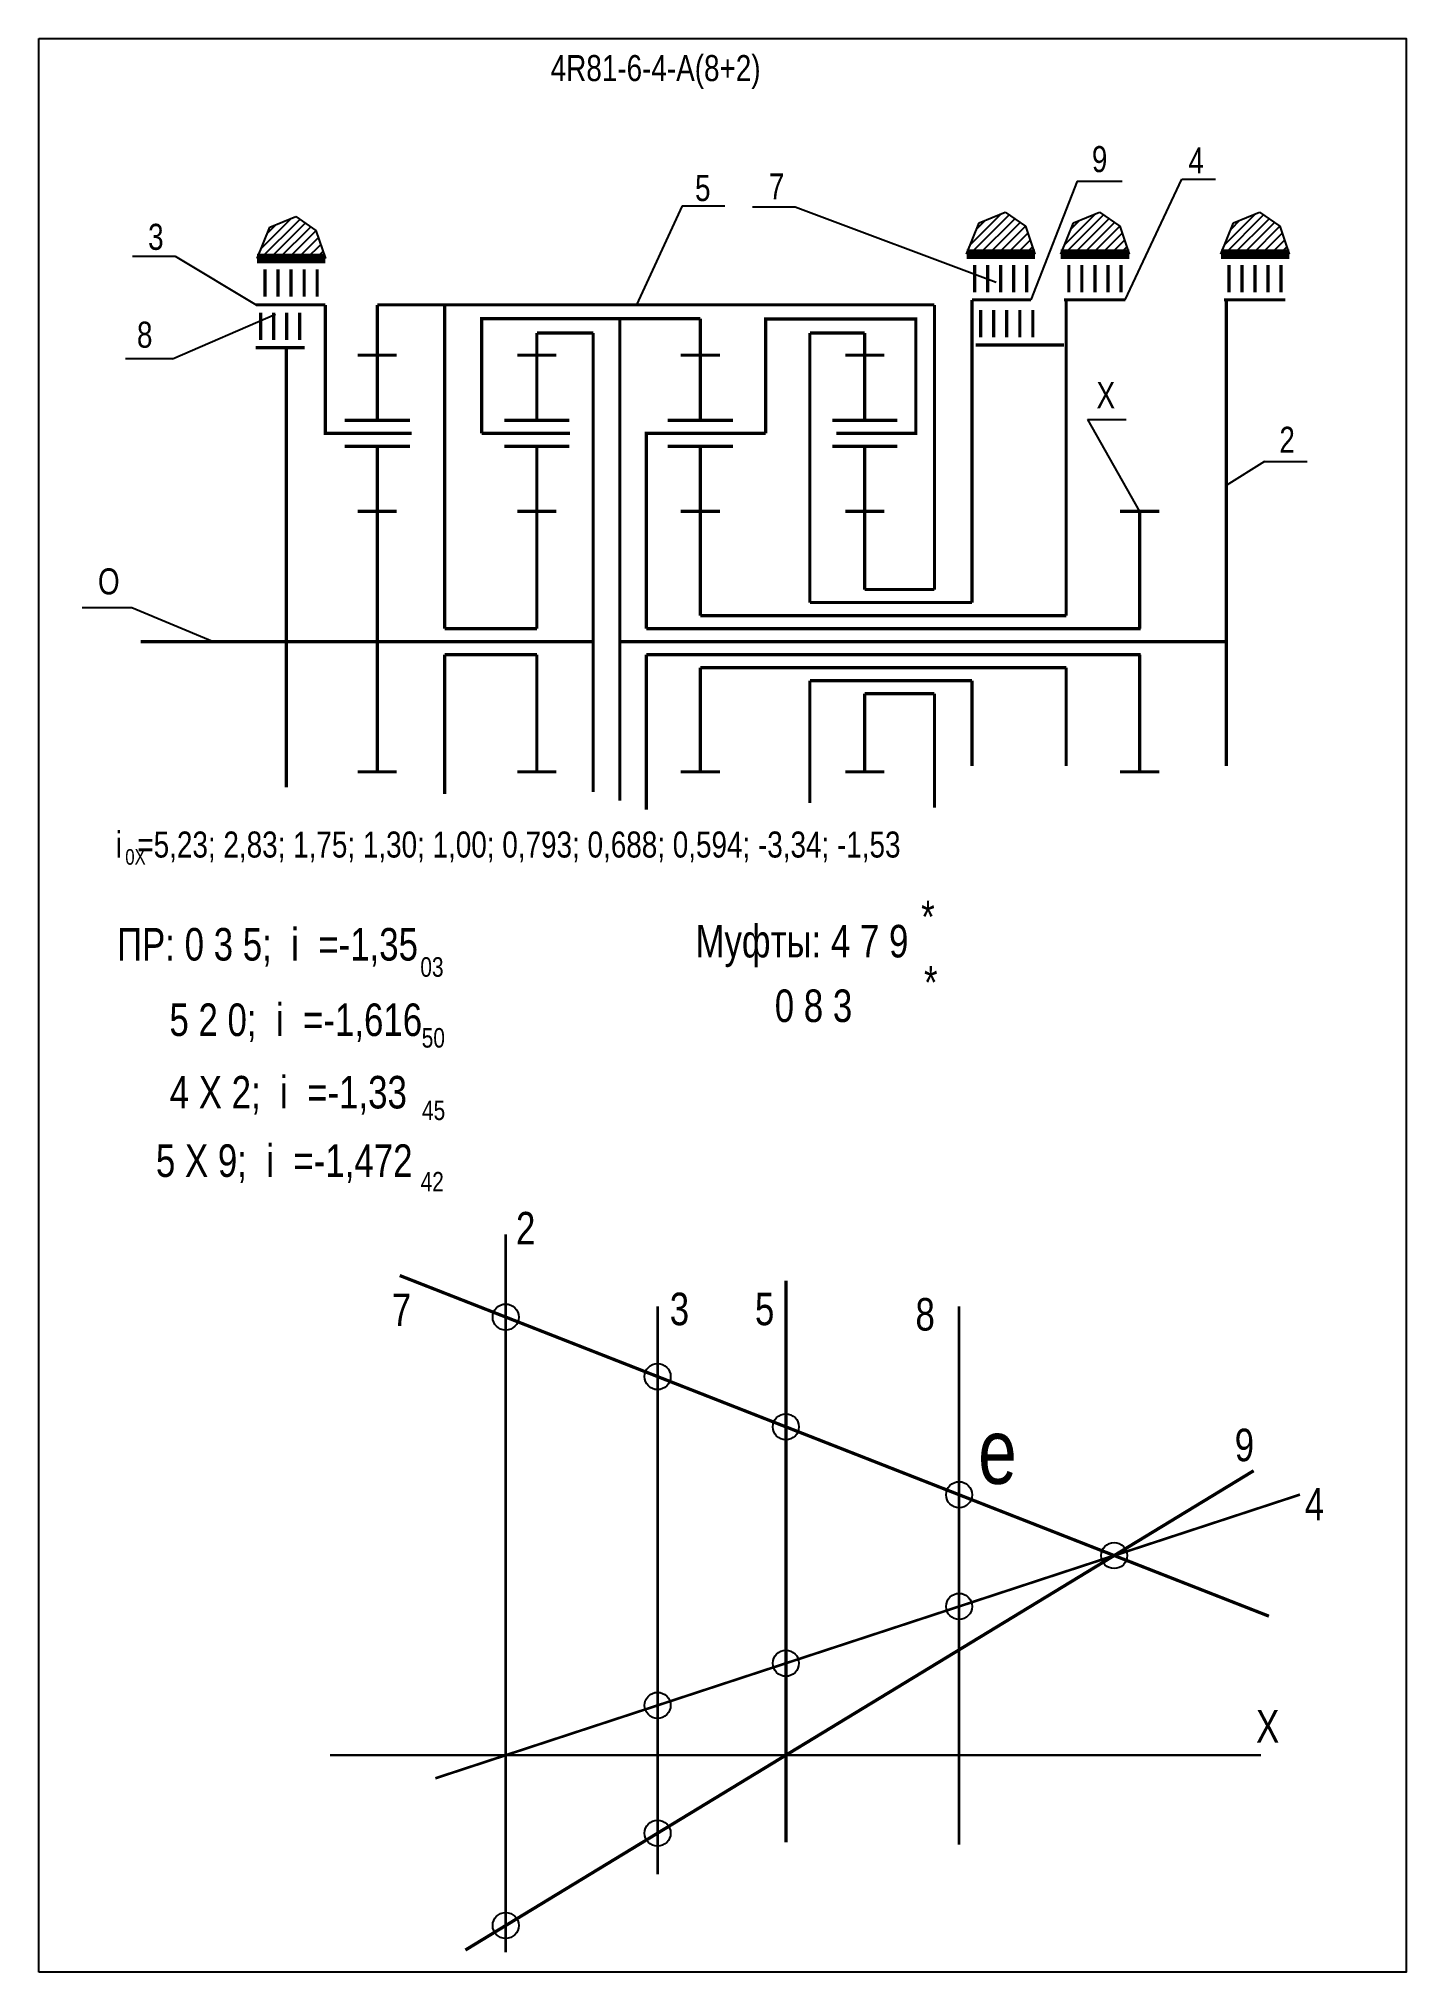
# Model space of a CAD drawing. Extents: x -727 to -142, y 153 to 837.
# Drawn here: x -352.4 to -142.4, y 152.9 to 449.9 of the extents above.
import ezdxf

# ---------------------------------------------------------------- set-up
doc = ezdxf.new("R2010")
doc.units = 0
doc.header["$LTSCALE"] = 15
doc.layers.get('0').update_dxf_attribs({"linetype": 'CONTINUOUS'})
doc.layers.add('DIM', color=92, linetype='CONTINUOUS')
doc.layers.add('MAIN', color=5, linetype='CONTINUOUS')
doc.styles.add('AMK', font='amk.shx', dxfattribs={"width": 0.8})

msp = doc.modelspace()

# ---------------------------------------------------------------- hatches: boundary and pattern name
at = {"layer": 'DIM'}
h = msp.add_hatch(dxfattribs=at)
h.set_pattern_fill('_USER', color=0, angle=45, style=0, pattern_type=0)
h.set_pattern_definition([(45, (-66.6615, -9.6081), (-0.7071068, 0.7071068), [])])
h.paths.add_polyline_path([(-316.96, 420.91), (-318.9, 416.09), (-308.41, 416.09), (-309.85, 420.41), (-312.97, 422.53)])
h = msp.add_hatch(dxfattribs=at)
h.set_pattern_fill('_USER', color=0, angle=45, style=0, pattern_type=0)
h.set_pattern_definition([(45, (42.2784, -8.9301), (-0.7071068, 0.7071068), [])])
h.paths.add_polyline_path([(-208.02, 421.59), (-209.96, 416.77), (-199.47, 416.77), (-200.91, 421.09), (-204.03, 423.21)])
h = msp.add_hatch(dxfattribs=at)
h.set_pattern_fill('_USER', color=0, angle=45, style=0, pattern_type=0)
h.set_pattern_definition([(45, (56.7612, -8.9301), (-0.7071068, 0.7071068), [])])
h.paths.add_polyline_path([(-193.53, 421.59), (-195.48, 416.77), (-184.98, 416.77), (-186.43, 421.09), (-189.55, 423.21)])
h = msp.add_hatch(dxfattribs=at)
h.set_pattern_fill('_USER', color=0, angle=45, style=0, pattern_type=0)
h.set_pattern_definition([(45, (81.3448, -8.9301), (-0.7071068, 0.7071068), [])])
h.paths.add_polyline_path([(-168.95, 421.59), (-170.9, 416.77), (-160.4, 416.77), (-161.85, 421.09), (-164.96, 423.21)])

# ---------------------------------------------------------------- linework, layer by layer
at = {"const_width": 0.4}
for points in [[(-280.72, 266.24), (-280.72, 155.96)], [(-257.4, 255.14), (-257.4, 167.94)], [(-211.1, 255.14), (-211.1, 172.49)], [(-291.52, 182.67), (-158.77, 226.24)]]:
    msp.add_lwpolyline(points, dxfattribs=at)
at = {"layer": 'DIM', "color": 0}
for p, q in [((-192.97, 427.99), (-200.08, 409.75)), ((-192.97, 427.99), (-186.06, 427.99)), ((-185.6, 409.75), (-176.9, 428.28)), ((-176.9, 428.28), (-171.71, 428.28)), ((-316.96, 420.91), (-312.97, 422.53)), ((-312.97, 422.53), (-309.85, 420.41)), ((-253.63, 424.17), (-260.66, 408.98)), ((-253.63, 424.17), (-247.06, 424.17)), ((-242.81, 424.05), (-236.25, 424.05)), ((-236.25, 424.05), (-205.42, 412.46)), ((-208.02, 421.59), (-204.03, 423.21)), ((-204.03, 423.21), (-200.91, 421.09)), ((-193.53, 421.59), (-189.55, 423.21)), ((-189.55, 423.21), (-186.43, 421.09)), ((-168.95, 421.59), (-164.96, 423.21)), ((-164.96, 423.21), (-161.85, 421.09)), ((-318.9, 416.09), (-316.96, 420.91)), ((-309.85, 420.41), (-308.41, 416.09)), ((-209.96, 416.77), (-208.02, 421.59)), ((-200.91, 421.09), (-199.47, 416.77)), ((-195.48, 416.77), (-193.53, 421.59)), ((-186.43, 421.09), (-184.98, 416.77)), ((-170.9, 416.77), (-168.95, 421.59)), ((-161.85, 421.09), (-160.4, 416.77)), ((-338.05, 416.45), (-331.49, 416.45)), ((-331.49, 416.45), (-319.06, 408.98)), ((-208.71, 416.58), (-201.8, 416.58)), ((-194.23, 416.58), (-187.31, 416.58)), ((-169.64, 416.58), (-162.73, 416.58)), ((-331.86, 400.71), (-316.07, 407.53)), ((-331.86, 400.71), (-339.12, 400.71)), ((-191.38, 391.39), (-185.47, 391.39)), ((-191.38, 391.39), (-183.38, 377.26)), ((-164.23, 384.93), (-170.07, 381.26)), ((-164.23, 384.93), (-157.66, 384.93)), ((-338.13, 362.44), (-345.73, 362.44)), ((-325.73, 357.26), (-338.13, 362.44))]:
    msp.add_line(p, q, dxfattribs=at)
for points, const_width in [([(-209.14, 363.26), (-209.14, 409.75)], 0.5), ([(-194.66, 361.26), (-194.66, 409.75)], 0.5), ([(-170.07, 357.26), (-170.07, 409.75)], 0.5), ([(-319.06, 408.98), (-308.41, 408.98)], 0.5), ([(-305.48, 389.26), (-308.41, 389.26), (-308.41, 408.98)], 0.5), ([(-300.44, 408.98), (-260.86, 408.98)], 0.5), ([(-290.11, 408.98), (-290.11, 359.26)], 0.5), ([(-284.43, 389.26), (-284.43, 406.88), (-250.83, 406.88)], 0.5), ([(-263.2, 406.88), (-263.2, 332.81)], 0.5), ([(-262.07, 408.98), (-214.88, 408.98)], 0.5), ([(-220.59, 389.26), (-217.74, 389.26), (-217.74, 406.82), (-240.81, 406.82), (-240.81, 389.26)], 0.5), ([(-214.88, 408.98), (-214.88, 365.26)], 0.5), ([(-275.94, 404.65), (-267.29, 404.65)], 0.5), ([(-267.29, 404.65), (-267.29, 334.17)], 0.5), ([(-234.02, 404.65), (-234.02, 363.26)], 0.5), ([(-234.02, 404.65), (-225.59, 404.65)], 0.5), ([(-314.42, 334.87), (-314.42, 402.42)], 0.5), ([(-255.45, 389.26), (-259.11, 389.26), (-259.11, 359.26)], 0.5), ([(-245.83, 389.26), (-245.59, 389.26)], 0.5), ([(-225.59, 365.26), (-214.88, 365.26)], 0.5), ([(-234.02, 363.26), (-209.14, 363.26)], 0.5), ([(-290.11, 359.26), (-275.94, 359.26)], 0.5), ([(-259.11, 359.26), (-183.2, 359.26)], 0.5), ([(-250.83, 361.26), (-194.66, 361.26)], 0.5), ([(-336.77, 357.26), (-300.44, 357.26)], 0.5), ([(-300.44, 357.26), (-267.29, 357.26)], 0.5), ([(-263.2, 357.26), (-170.07, 357.26)], 0.5), ([(-170.07, 338.13), (-170.07, 357.26)], 0.5), ([(-290.11, 355.26), (-275.94, 355.26)], 0.5), ([(-290.11, 355.26), (-290.11, 333.84)], 0.5), ([(-259.11, 355.26), (-183.2, 355.26)], 0.5), ([(-259.11, 355.26), (-259.11, 331.44)], 0.5), ([(-250.83, 353.26), (-194.66, 353.26)], 0.5), ([(-194.66, 338.13), (-194.66, 353.26)], 0.5), ([(-234.02, 351.26), (-209.14, 351.26)], 0.5), ([(-234.02, 351.26), (-234.02, 332.46)], 0.5), ([(-209.14, 338.13), (-209.14, 351.26)], 0.5), ([(-225.59, 349.26), (-214.88, 349.26)], 0.5), ([(-214.88, 349.26), (-214.88, 331.74)], 0.5), ([(-163.53, 207.57), (-296.99, 259.89)], 0.5), ([(-237.7, 259.11), (-237.7, 172.82)], 0.5), ([(-165.87, 229.91), (-286.91, 156.29)], 0.5), ([(-307.72, 186.22), (-164.75, 186.22)], 0.4)]:
    msp.add_lwpolyline(points, dxfattribs=dict(at, const_width=const_width))
for centre in [(-280.72, 253.51), (-257.4, 244.37), (-237.7, 236.65), (-211.1, 226.22), (-187.29, 216.88), (-211.1, 209.07), (-237.7, 200.34), (-257.4, 193.87), (-257.4, 174.24), (-280.72, 160.06)]:
    msp.add_circle(centre, 2, dxfattribs=at)
at = {"layer": 'MAIN'}
for points in [[(-352.43, 152.87), (-352.43, 449.87)], [(-352.43, 449.87), (-142.43, 449.87), (-142.43, 152.87), (-352.43, 152.87)]]:
    msp.add_lwpolyline(points, dxfattribs=at)
at = {"layer": 'MAIN', "color": 0}
for points, const_width in [([(-318.9, 416.09), (-308.41, 416.09)], 1.5), ([(-209.96, 416.77), (-199.47, 416.77)], 1.5), ([(-195.48, 416.77), (-184.98, 416.77)], 1.5), ([(-170.9, 416.77), (-160.4, 416.77)], 1.5), ([(-309.67, 414.44), (-309.67, 410.24)], 0.5), ([(-200.73, 415.12), (-200.73, 410.92)], 0.5), ([(-186.25, 415.12), (-186.25, 410.92)], 0.5), ([(-161.66, 415.12), (-161.66, 410.92)], 0.5), ([(-209.14, 409.75), (-200.08, 409.75)], 0.5), ([(-195.01, 409.75), (-185.6, 409.75)], 0.5), ([(-170.43, 409.75), (-161.02, 409.75)], 0.5), ([(-300.44, 401.26), (-300.44, 408.98)], 0.5), ([(-250.83, 401.26), (-250.83, 406.88)], 0.5), ([(-199.78, 408.17), (-199.78, 403.97)], 0.5), ([(-275.94, 401.26), (-275.94, 404.65)], 0.5), ([(-225.59, 391.26), (-225.59, 404.65)], 0.5), ([(-319.12, 402.42), (-311.61, 402.42)], 0.5), ([(-300.44, 401.26), (-303.44, 401.26)], 0.5), ([(-300.44, 391.26), (-300.44, 401.26)], 0.5), ([(-300.44, 401.26), (-297.44, 401.26)], 0.5), ([(-275.94, 401.26), (-278.94, 401.26)], 0.5), ([(-275.94, 391.26), (-275.94, 401.26)], 0.5), ([(-275.94, 401.26), (-272.94, 401.26)], 0.5), ([(-250.83, 401.26), (-253.83, 401.26)], 0.5), ([(-250.83, 391.26), (-250.83, 401.26)], 0.5), ([(-250.83, 401.26), (-247.83, 401.26)], 0.5), ([(-225.59, 401.26), (-228.59, 401.26)], 0.5), ([(-225.59, 401.26), (-222.59, 401.26)], 0.5), ([(-208.54, 402.8), (-195.01, 402.8)], 0.5), ([(-295.17, 389.26), (-305.48, 389.26)], 0.5), ([(-270.86, 389.26), (-284.43, 389.26)], 0.5), ([(-240.81, 389.26), (-255.45, 389.26)], 0.5), ([(-220.59, 389.26), (-229.94, 389.26)], 0.5), ([(-300.44, 387.26), (-305.44, 387.26)], 0.5), ([(-300.44, 377.26), (-300.44, 387.26), (-295.44, 387.26)], 0.5), ([(-275.94, 387.26), (-280.94, 387.26)], 0.5), ([(-275.94, 377.26), (-275.94, 387.26), (-270.94, 387.26)], 0.5), ([(-250.83, 387.26), (-255.83, 387.26)], 0.5), ([(-250.83, 377.26), (-250.83, 387.26), (-245.83, 387.26)], 0.5), ([(-225.59, 387.26), (-230.59, 387.26)], 0.5), ([(-225.59, 377.26), (-225.59, 387.26), (-220.59, 387.26)], 0.5), ([(-300.44, 377.26), (-303.44, 377.26)], 0.5), ([(-300.44, 357.26), (-300.44, 377.26)], 0.5), ([(-300.44, 377.26), (-297.44, 377.26)], 0.5), ([(-275.94, 377.26), (-278.94, 377.26)], 0.5), ([(-275.94, 359.26), (-275.94, 377.26)], 0.5), ([(-275.94, 377.26), (-272.94, 377.26)], 0.5), ([(-250.83, 377.26), (-253.83, 377.26)], 0.5), ([(-250.83, 361.26), (-250.83, 377.26)], 0.5), ([(-250.83, 377.26), (-247.83, 377.26)], 0.5), ([(-225.59, 377.26), (-228.59, 377.26)], 0.5), ([(-225.59, 365.26), (-225.59, 377.26)], 0.5), ([(-225.59, 377.26), (-222.59, 377.26)], 0.5), ([(-183.38, 377.26), (-186.38, 377.26)], 0.5), ([(-183.38, 359.26), (-183.38, 377.26)], 0.5), ([(-183.38, 377.26), (-180.38, 377.26)], 0.5), ([(-300.44, 357.26), (-300.44, 337.26)], 0.5), ([(-275.94, 355.26), (-275.94, 337.26)], 0.5), ([(-250.83, 353.26), (-250.83, 337.26)], 0.5), ([(-183.38, 355.26), (-183.38, 337.26)], 0.5), ([(-225.59, 349.26), (-225.59, 337.26)], 0.5), ([(-300.44, 337.26), (-303.44, 337.26)], 0.5), ([(-300.44, 337.26), (-297.44, 337.26)], 0.5), ([(-275.94, 337.26), (-278.94, 337.26)], 0.5), ([(-275.94, 337.26), (-272.94, 337.26)], 0.5), ([(-250.83, 337.26), (-253.83, 337.26)], 0.5), ([(-250.83, 337.26), (-247.83, 337.26)], 0.5), ([(-225.59, 337.26), (-228.59, 337.26)], 0.5), ([(-225.59, 337.26), (-222.59, 337.26)], 0.5), ([(-183.38, 337.26), (-186.38, 337.26)], 0.5), ([(-183.38, 337.26), (-180.38, 337.26)], 0.5)]:
    msp.add_lwpolyline(points, dxfattribs=dict(at, const_width=const_width))
for points in [[(-317.67, 414.44, 0.5, 0.5, 0), (-317.67, 410.24, 0.5, 0.5, 0)], [(-315.67, 414.44, 0.5, 0.5, 0), (-315.67, 410.24, 0.5, 0.5, 0)], [(-313.67, 414.44, 0.5, 0.5, 0), (-313.67, 410.24, 0.5, 0.5, 0)], [(-311.67, 414.44, 0.5, 0.5, 0), (-311.67, 410.24, 0.5, 0.5, 0)], [(-208.73, 415.12, 0.5, 0.5, 0), (-208.73, 410.92, 0.5, 0.5, 0)], [(-206.73, 415.12, 0.5, 0.5, 0), (-206.73, 410.92, 0.5, 0.5, 0)], [(-204.73, 415.12, 0.5, 0.5, 0), (-204.73, 410.92, 0.5, 0.5, 0)], [(-202.73, 415.12, 0.5, 0.5, 0), (-202.73, 410.92, 0.5, 0.5, 0)], [(-194.25, 415.12, 0.5, 0.5, 0), (-194.25, 410.92, 0.5, 0.5, 0)], [(-192.25, 415.12, 0.5, 0.5, 0), (-192.25, 410.92, 0.5, 0.5, 0)], [(-190.25, 415.12, 0.5, 0.5, 0), (-190.25, 410.92, 0.5, 0.5, 0)], [(-188.25, 415.12, 0.5, 0.5, 0), (-188.25, 410.92, 0.5, 0.5, 0)], [(-169.66, 415.12, 0.5, 0.5, 0), (-169.66, 410.92, 0.5, 0.5, 0)], [(-167.66, 415.12, 0.5, 0.5, 0), (-167.66, 410.92, 0.5, 0.5, 0)], [(-165.66, 415.12, 0.5, 0.5, 0), (-165.66, 410.92, 0.5, 0.5, 0)], [(-163.66, 415.12, 0.5, 0.5, 0), (-163.66, 410.92, 0.5, 0.5, 0)], [(-318.35, 407.79, 0.5, 0.5, 0), (-318.35, 403.59, 0.5, 0.5, 0)], [(-316.35, 407.79, 0.5, 0.5, 0), (-316.35, 403.59, 0.5, 0.5, 0)], [(-314.35, 407.79, 0.5, 0.5, 0), (-314.35, 403.59, 0.5, 0.5, 0)], [(-312.35, 407.79, 0.5, 0.5, 0), (-312.35, 403.59, 0.5, 0.5, 0)], [(-207.78, 408.17, 0.5, 0.5, 0), (-207.78, 403.97, 0.5, 0.5, 0)], [(-205.78, 408.17, 0.5, 0.5, 0), (-205.78, 403.97, 0.5, 0.5, 0)], [(-203.78, 408.17, 0.5, 0.5, 0), (-203.78, 403.97, 0.5, 0.5, 0)], [(-201.78, 408.17, 0.5, 0.5, 0), (-201.78, 403.97, 0.5, 0.5, 0)], [(-295.44, 391.26, 0.5, 0.5, 0), (-305.44, 391.26, 0.5, 0.5, 0)], [(-270.94, 391.26, 0.5, 0.5, 0), (-280.94, 391.26, 0.5, 0.5, 0)], [(-245.83, 391.26, 0.5, 0.5, 0), (-255.83, 391.26, 0.5, 0.5, 0)], [(-220.59, 391.26, 0.5, 0.5, 0), (-230.59, 391.26, 0.5, 0.5, 0)]]:
    msp.add_lwpolyline(points, format="xyseb", dxfattribs=at)

# ---------------------------------------------------------------- texts
at = {"layer": 'DIM', "color": 0, "style": 'AMK', "width": 0.8}
for s, height, p in [('4R81-6-4-A(8+2)', 4, (-273.81, 443.35)), ('9', 4, (-190.71, 429.37)), ('4', 4, (-175.88, 429.16)), ('5', 4, (-251.65, 424.93)), ('7', 4, (-240.32, 425.18)), ('3', 4, (-335.63, 417.43)), ('8', 4, (-337.34, 402.4)), ('X', 4, (-190, 393.11)), ('2', 4, (-161.92, 386.26)), ('O', 4, (-343.33, 364.51)), ('i  =5,23; 2,83; 1,75; 1,30; 1,00; 0,793; 0,688; 0,594; -3,34; -1,53', 4, (-340.6, 324.09)), ('0X', 2.4, (-339.13, 322.99)), ('*', 5, (-216.92, 312.48)), (' ПР: 0 3 5;  i  =-1,35', 5, (-341.89, 308.27)), ('Муфты: 4 7 9', 5, (-251.58, 308.75)), ('03', 3, (-293.83, 305.78)), ('*', 5, (-216.49, 302.41)), ('       0 8 3', 5, (-249.81, 298.83)), ('    5 2 0;  i  =-1,616', 5, (-338.3, 296.68)), ('50', 3, (-293.62, 294.9)), ('    4 X 2;  i  =-1,33', 5, (-338.26, 285.55)), ('45', 3, (-293.58, 283.77)), ('     5 X 9;  i  =-1,472', 5, (-341.86, 275.04)), ('42', 3, (-293.79, 272.8)), ('2', 5, (-279.14, 264.66)), ('7', 5, (-298.21, 252.12)), ('3', 5, (-255.53, 252.26)), ('5', 5, (-242.45, 252.26)), ('8', 5, (-217.8, 251.44)), ('e', 10, (-208.18, 227.89)), ('9', 5, (-168.78, 231.37)), ('4', 5, (-158.02, 222.28)), ('X', 5, (-165.5, 188.14))]:
    msp.add_text(s, height=height, dxfattribs=at).set_placement(p)

doc.saveas('drawing.dxf')
